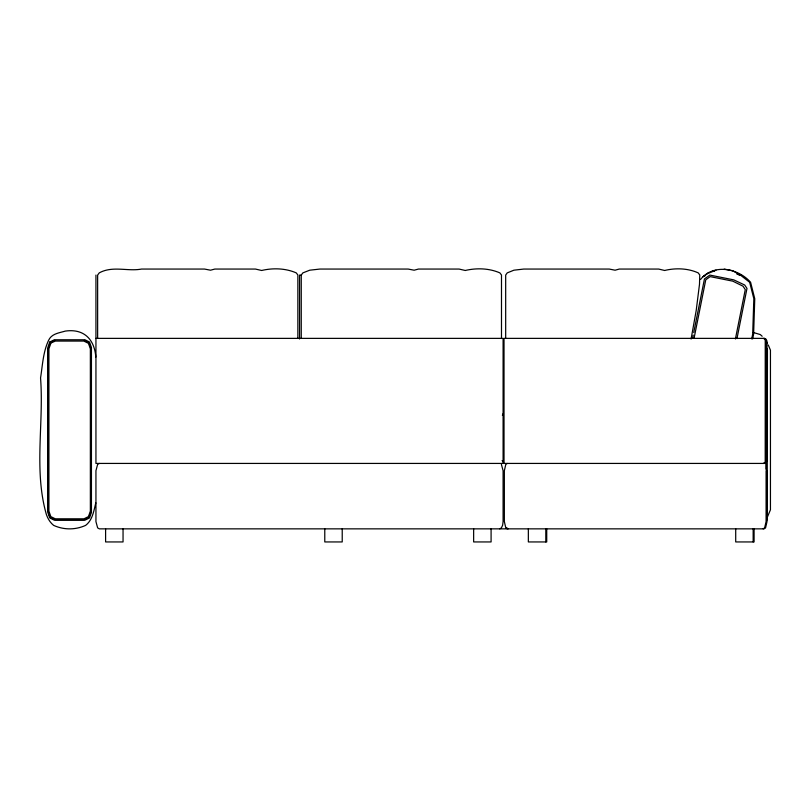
<?xml version="1.0" encoding="UTF-8"?>
<svg xmlns="http://www.w3.org/2000/svg" width="811" height="811" viewBox="0 0 811 811"><rect width="100%" height="100%" fill="white"/><g stroke="black" fill="none" stroke-linecap="round" stroke-linejoin="round"><path stroke-width="1.22" d="M767.165 519.942L767.439 348.76M691.084 339.049L696.193 310.542L699.508 284.174L699.751 274.99L698.2 272.891C687.88 268.208 675.573 267.843 664.645 270.479L658.644 269.059L619.29 269.059L615.103 270.205L609.264 269.059L523.764 269.059L513.9 270.195L507.23 272.891L505.679 275.081L505.679 338.055M692.726 337.579L693.223 335.095M693.719 332.611L704.445 278.954L709.828 275.081L733.813 279.886L744.711 285.026L746.992 288.452L736.956 338.613M694.115 338.025L705.763 279.805L710.162 276.632L732.769 281.153L742.998 286.171L745.279 289.588L735.405 338.978M751.726 338.907L752.689 334.071L753.835 298.712L749.668 282.289L740.717 275.334L732.728 270.762L724.172 269.059M752.659 338.907L753.622 334.071L754.757 298.712L750.601 282.289C738.253 268.137 713.173 263.382 700.582 279.44M95.81 502.84C93.823 510.798 92.596 520.023 85.631 525.386C75.342 530.029 63.917 530.029 53.638 525.386C50.191 522.608 47.839 518.746 46.409 514.59C33.646 470.218 43.997 423.241 40.55 377.936C42.557 365.335 43.054 352.106 48.559 340.387C51.58 333.625 59.01 332.986 65.265 331.101C83.908 328.394 94.512 339.312 95.81 357.114M48.751 347.078L50.272 342.698L54.864 340.417M50.819 343.347L48.913 348.831L48.913 511.123L50.819 516.607L55.412 518.878L83.847 518.878L88.45 516.607L90.356 511.123L90.356 348.831L88.45 343.347L83.847 341.076L55.412 341.076L50.606 343.094M90.903 511.771L88.997 517.256L84.395 519.537L54.864 519.537M502.384 415.354L503.317 413.468M301.256 338.055L301.256 275.081L302.858 272.891L309.741 270.195L319.919 269.059L408.136 269.059L414.147 270.205L418.466 269.059L459.067 269.059L465.271 270.479C476.564 267.843 489.185 268.198 499.89 272.891L501.492 274.99L501.492 338.207M50.059 517.509L48.366 511.771L48.366 348.183M708.49 272.891L703.066 276.703L705.124 275.75M507.25 463.426L505.8 464.399L504.351 470.694L504.351 521.585L505.8 527.88L507.25 528.853M763.181 528.853L764.631 527.88L766.091 521.585L766.091 470.694M99.327 463.426L97.634 464.399L95.941 470.694L95.941 521.585L97.634 527.88L99.327 528.853L764.104 528.853L765.564 527.88L767.013 521.585L767.013 470.694M499.698 528.853L501.391 527.88L502.638 525.224L503.094 521.585L503.094 470.694L501.391 464.399M763.181 463.426L765.239 462.574L766.091 460.516L766.091 341.279L764.621 338.369L504.026 338.369L504.026 463.426M764.104 463.426L766.162 462.574L767.013 460.516L767.013 341.279L766.162 339.221L764.104 338.369M707.567 273.662L715.981 270.195M766.628 343.347L767.459 343.094M712.261 271.34L714.542 271.056M301.256 275.081L299.563 275.081L299.563 339.018M95.941 338.369L503.094 338.369L503.094 463.426M753.287 332.49L760.272 334.568L762.168 336.261M766.628 516.607L767.459 516.86M738.051 274.189L741.639 275.334M737.128 274.189L740.717 275.334L737.169 273.986M763.181 338.369L765.239 339.221L765.209 462.574L764.621 463.426L95.941 463.426L95.941 275.081M84.395 340.417L88.997 342.698L90.903 348.183M51.194 517.712L53.952 519.081M767.439 519.293L766.628 518.878L770.45 509.774L770.45 350.18L768.27 344.979M506.733 527.88L508.183 528.853M502.121 460.597L503.499 461.966M766.365 460.182L766.365 468.991M766.091 460.82L766.091 469.63M754.088 528.853L754.088 541.941L735.709 541.941L735.709 528.853M753.155 528.853L753.155 541.941M546.726 528.853L546.726 541.941L528.346 541.941L528.346 528.853M545.803 528.853L545.803 541.941M491.091 528.853L491.091 541.941L473.644 541.941L473.644 528.853M342.222 528.853L342.222 541.941L324.775 541.941L324.775 528.853M297.86 338.207L297.86 274.99L296.258 272.891C285.563 268.198 272.932 267.843 261.649 270.479L255.445 269.059L214.844 269.059L210.525 270.205L204.504 269.059L141.56 269.059C127.834 271.675 112.547 265.521 99.236 272.891L97.634 275.081L97.634 338.055M123.049 528.853L123.049 541.941L105.602 541.941L105.602 528.853M49.724 342.039L47.819 347.534L47.819 512.42L49.724 517.915L54.327 520.186L84.942 520.186L89.534 517.915L91.44 512.42L91.44 347.534L89.534 342.039L84.942 339.768L54.327 339.768L49.724 342.039"/></g></svg>
